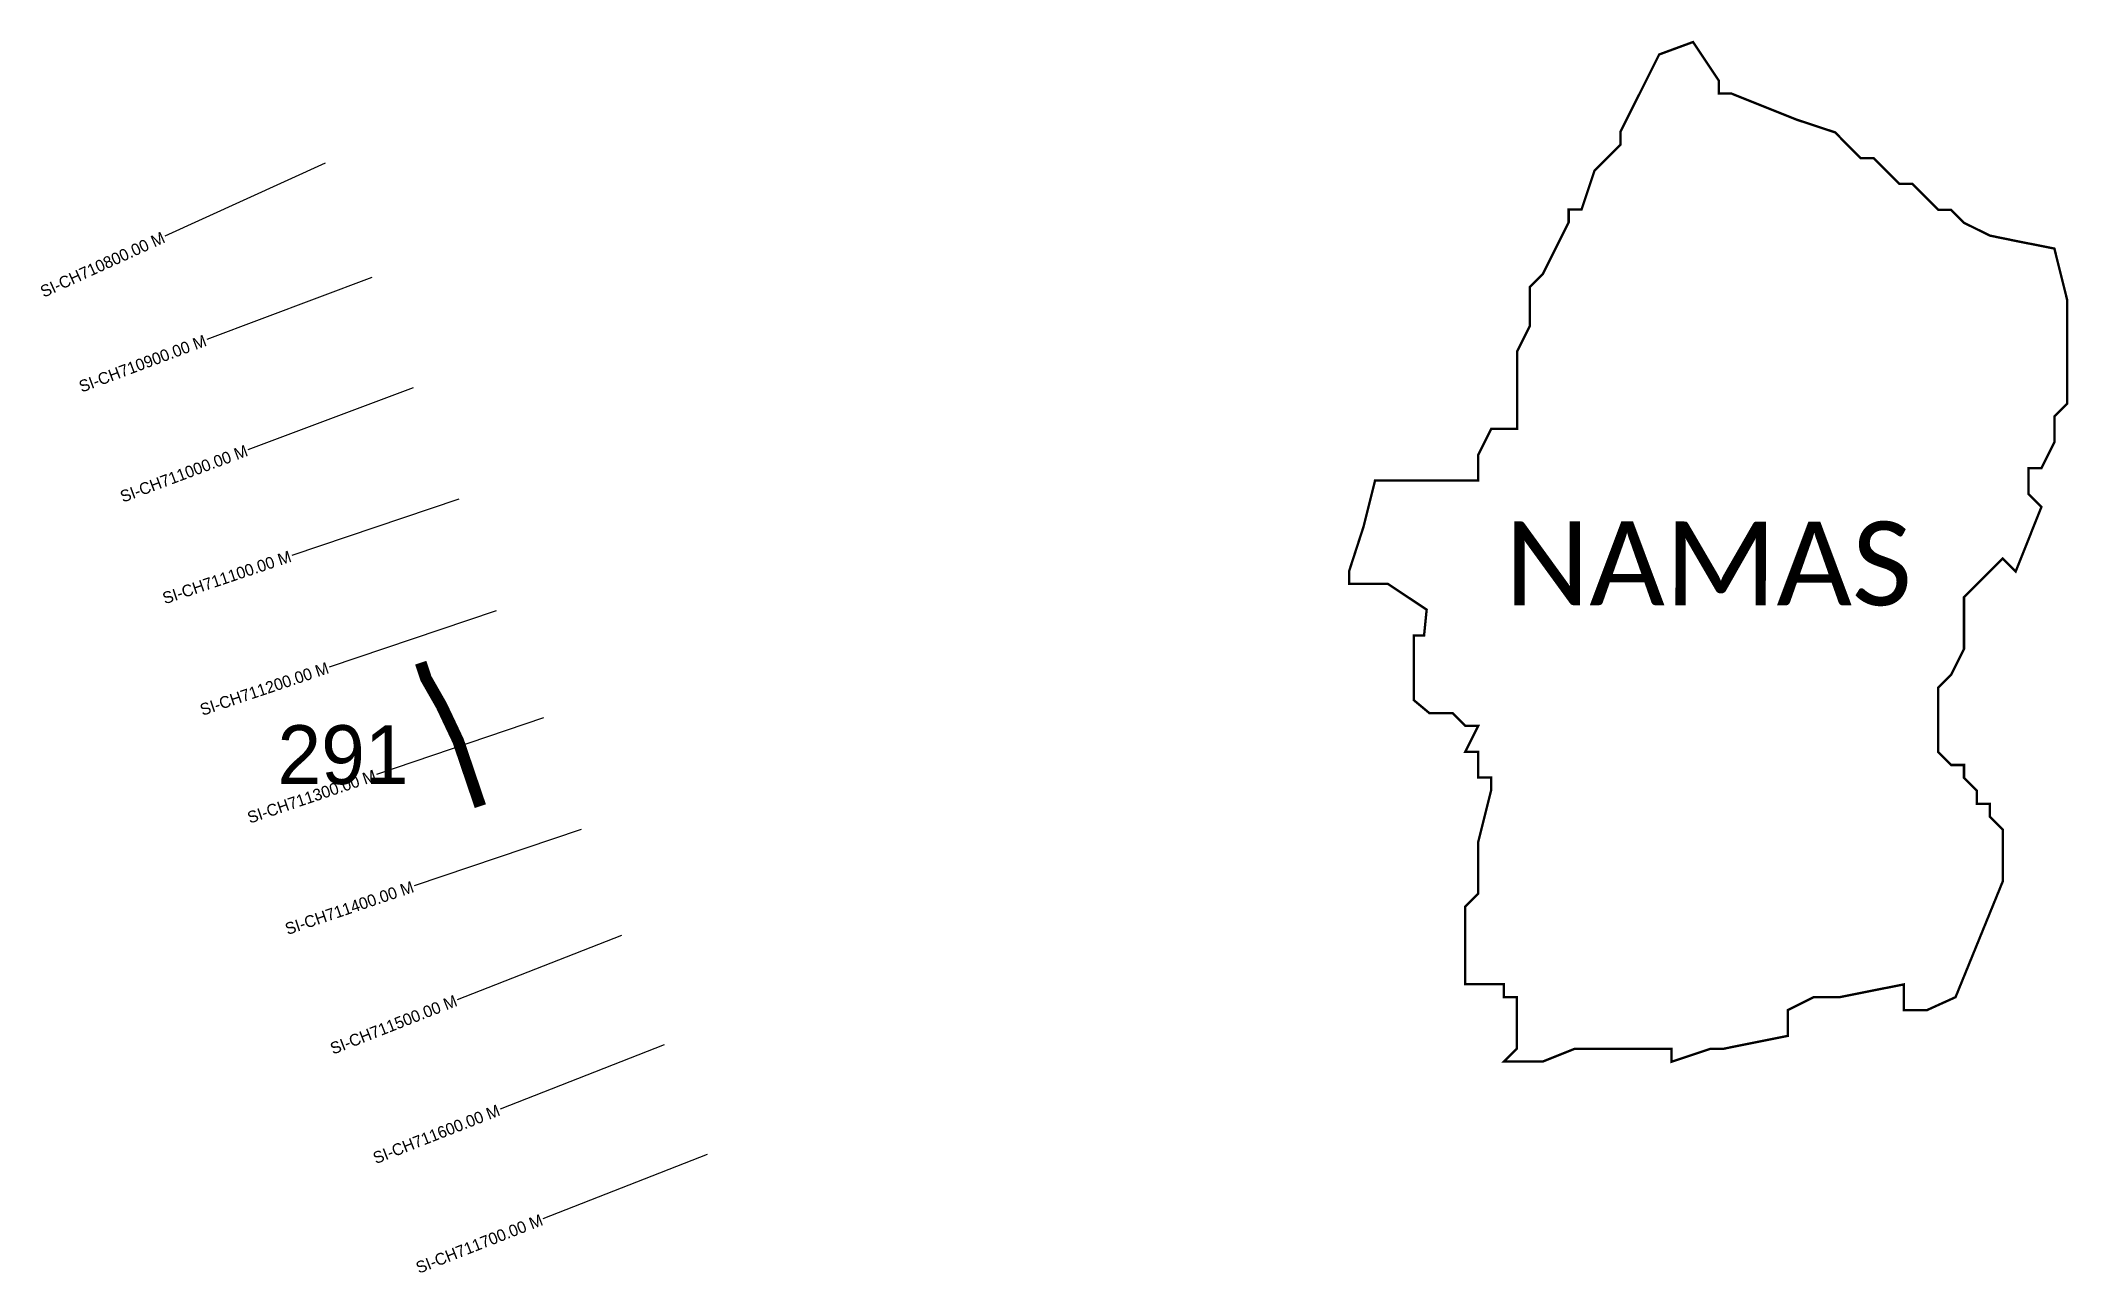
# Model space of a CAD drawing. Header units: metres. Extents: x 352984 to 354709, y 1751657 to 1752705.
import ezdxf
from ezdxf.enums import TextEntityAlignment as Align

# ---------------------------------------------------------------- set-up
doc = ezdxf.new("R2010")
doc.units = ezdxf.units.M
for name, color, linetype in [('ARTIFICIALLY PROTECTED', 4, 'Continuous'), ('CS', 134, 'Continuous'), ('CSMark', 6, 'Continuous'), ('VILLAGE NAME', 250, 'Continuous')]:
    doc.layers.add(name, color=color, linetype=linetype)

msp = doc.modelspace()

# ---------------------------------------------------------------- linework, layer by layer
at = {"color": 6, "const_width": 2}
msp.add_lwpolyline([(354360.8, 1752693.2), (354389.6, 1752703.8), (354411.6, 1752670.9), (354411.6, 1752659.9), (354422.5, 1752659.9), (354477.4, 1752637.9), (354510.4, 1752627), (354532.3, 1752605), (354543.3, 1752605), (354565.3, 1752583.1), (354576.2, 1752583.1), (354598.2, 1752561.1), (354609.2, 1752561.1), (354620.1, 1752550.1), (354642.1, 1752539.2), (354666.1, 1752534.3), (354697, 1752528.2), (354707.9, 1752484.3), (354707.9, 1752396.4), (354697, 1752385.5), (354697, 1752363.5), (354686, 1752341.5), (354675, 1752341.5), (354675, 1752319.6), (354686, 1752308.6), (354664.1, 1752253.7), (354653.1, 1752264.7), (354620.1, 1752231.7), (354620.1, 1752187.8), (354609.2, 1752165.9), (354598.2, 1752154.9), (354598.2, 1752100), (354609.2, 1752089.1), (354620.1, 1752089.1), (354620.1, 1752078.1), (354631.1, 1752067.1), (354631.1, 1752056.1), (354642.1, 1752056.1), (354642.1, 1752045.1), (354653.1, 1752034.2), (354653.1, 1751990.2), (354612.9, 1751891.7), (354588.6, 1751880.7), (354569, 1751880.7), (354569, 1751902.6), (354514.2, 1751891.7), (354492.2, 1751891.7), (354470.2, 1751880.7), (354470.2, 1751858.8), (354415.3, 1751847.8), (354404.3, 1751847.8), (354371.4, 1751836.8), (354371.4, 1751847.8), (354289.1, 1751847.9), (354261.6, 1751836.9), (354228.7, 1751836.9), (354239.7, 1751847.9), (354239.7, 1751891.8), (354228.7, 1751891.8), (354228.7, 1751902.8), (354195.8, 1751902.8), (354195.8, 1751968.7), (354206.8, 1751979.6), (354206.8, 1752023.5), (354217.8, 1752067.5), (354217.8, 1752078.4), (354206.8, 1752078.4), (354206.9, 1752100.4), (354195.9, 1752100.4), (354206.9, 1752122.4), (354195.9, 1752122.4), (354184.9, 1752133.3), (354165.2, 1752133.3), (354152, 1752144.3), (354152, 1752199.2), (354160.8, 1752199.2), (354163, 1752221.2), (354130, 1752243.1), (354097.1, 1752243.1), (354097.1, 1752254.1), (354109.3, 1752291.7), (354119.1, 1752331), (354206.9, 1752330.9), (354206.9, 1752352.9), (354217.9, 1752374.8), (354239.9, 1752374.8), (354239.9, 1752440.7), (354250.9, 1752462.6), (354250.9, 1752495.6), (354261.9, 1752506.6), (354283.8, 1752550.5), (354283.8, 1752561.4), (354294.8, 1752561.4), (354305.8, 1752594.4), (354327.8, 1752616.3), (354327.8, 1752627.3), (354360.8, 1752693.2)], dxfattribs=at)
at = {"layer": 'ARTIFICIALLY PROTECTED', "const_width": 10, "flags": 128}
msp.add_lwpolyline([(353307.3, 1752176.1), (353311.7, 1752162.8), (353324.9, 1752139.7), (353339.2, 1752109.5), (353354.1, 1752065.6), (353358, 1752054.1)], dxfattribs=at)
at = {"layer": 'CS'}
for p, q in [((353226.1, 1752600.8), (353089.6, 1752538.7)), ((353265.7, 1752503.5), (353125.3, 1752450.9)), ((353300.8, 1752409.8), (353160.3, 1752357.2)), ((353339.8, 1752315), (353197.6, 1752267.2)), ((353371.6, 1752220.2), (353229.4, 1752172.4)), ((353411.7, 1752129.1), (353269.7, 1752081)), ((353443.8, 1752034.4), (353301.8, 1751986.3)), ((353478.1, 1751944.2), (353338.4, 1751889.5)), ((353514.5, 1751851.1), (353374.9, 1751796.4)), ((353551, 1751758), (353411.3, 1751703.3))]:
    msp.add_line(p, q, dxfattribs=at)

# ---------------------------------------------------------------- texts
at = {"insert": (353185.4, 1752122.9), "char_height": 50, "attachment_point": 1}
msp.add_mtext_dynamic_manual_height_columns('291', width=84.374, gutter_width=1, heights=[74.2], dxfattribs=at)
at = {"layer": 'CSMark'}
for s, rotation, p in [('SI-CH710800.00 M', 24.4634, (353088.7, 1752538.3)), ('SI-CH710900.00 M', 20.5193, (353124.3, 1752450.5)), ('SI-CH711000.00 M', 20.5193, (353159.4, 1752356.9)), ('SI-CH711100.00 M', 18.5708, (353196.6, 1752266.9)), ('SI-CH711200.00 M', 18.5708, (353228.5, 1752172.1)), ('SI-CH711300.00 M', 18.7234, (353268.7, 1752080.7)), ('SI-CH711400.00 M', 18.7234, (353300.8, 1751986)), ('SI-CH711500.00 M', 21.375, (353337.5, 1751889.2)), ('SI-CH711600.00 M', 21.375, (353373.9, 1751796.1)), ('SI-CH711700.00 M', 21.375, (353410.4, 1751702.9))]:
    msp.add_text(s, height=10, rotation=rotation, dxfattribs=at).set_placement(p, align=Align.MIDDLE_RIGHT)
at = {"layer": 'VILLAGE NAME', "insert": (354229.7, 1752296.2), "char_height": 71.256, "attachment_point": 1, "rotation": 359.9793}
msp.add_mtext_dynamic_manual_height_columns('{\\fCalibri|b0|i0|c0|p34;NAMAS}', width=392.993, gutter_width=356.3, heights=[0], dxfattribs=at)

doc.saveas('drawing.dxf')
